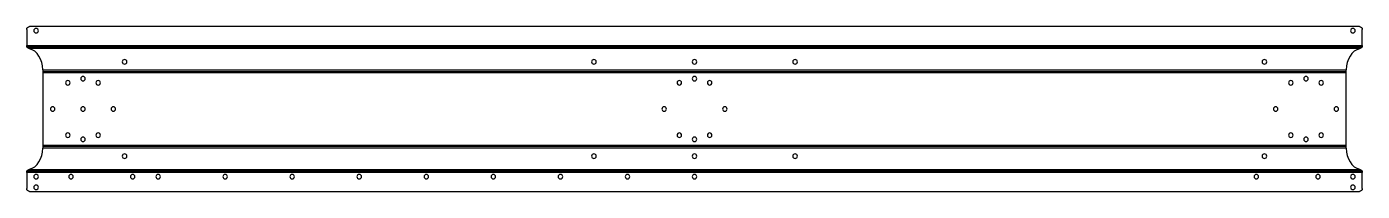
# Model space of a CAD drawing. Header units: millimetres. Extents: x -2 to 994, y 0 to 123.
import ezdxf

# ---------------------------------------------------------------- set-up
doc = ezdxf.new("R2010")
doc.units = ezdxf.units.MM

msp = doc.modelspace()

# ---------------------------------------------------------------- linework, layer by layer
at = {"layer": 'BEND'}
for p, q in [((-1.73, 107.92), (993.73, 107.92)), ((10, 89.65), (982, 89.65)), ((982, 33.39), (10, 33.39)), ((993.73, 15.13), (-1.73, 15.13))]:
    msp.add_line(p, q, dxfattribs=at)
at = {"layer": 'BEND_EXTENT'}
for p, q in [((-2, 109.05), (994, 109.05)), ((992.62, 106.79), (-0.62, 106.79)), ((10, 90.79), (982, 90.79)), ((982, 88.52), (10, 88.52)), ((10, 34.52), (982, 34.52)), ((982, 32.26), (10, 32.26)), ((994, 14), (-2, 14)), ((-0.62, 16.26), (992.62, 16.26))]:
    msp.add_line(p, q, dxfattribs=at)
at = {"layer": 'INTERIOR_PROFILES', "extrusion": (0, 0, -1)}
for centre in [(-5, 120.05), (-987, 120.05), (-71, 96.79), (-421, 96.79), (-496, 96.79), (-571, 96.79), (-921, 96.79), (-28.69, 81.12), (-40, 84.15), (-51.31, 81.12), (-484.69, 81.12), (-496, 84.15), (-507.31, 81.12), (-940.69, 81.12), (-952, 84.15), (-963.31, 81.12), (-17.37, 61.52), (-40, 61.52), (-62.63, 61.52), (-473.37, 61.52), (-518.63, 61.52), (-929.37, 61.52), (-974.63, 61.52), (-28.69, 41.93), (-40, 38.9), (-51.31, 41.93), (-484.69, 41.93), (-496, 38.9), (-507.31, 41.93), (-940.69, 41.93), (-952, 38.9), (-963.31, 41.93), (-71, 26.26), (-421, 26.26), (-496, 26.26), (-571, 26.26), (-921, 26.26), (-5, 11), (-31, 11), (-77, 11), (-96, 11), (-146, 11), (-196, 11), (-246, 11), (-296, 11), (-346, 11), (-396, 11), (-446, 11), (-496, 11), (-915, 11), (-961, 11), (-987, 11), (-5, 3), (-987, 3)]:
    msp.add_circle(centre, 1.7, dxfattribs=at)
at = {"layer": 'OUTER_PROFILES'}
for p, q in [((-2, 121.05), (-2, 109.05)), ((992, 123.05), (0, 123.05)), ((994, 109.05), (994, 121.05)), ((10, 90.79), (10, 32.26)), ((982, 32.26), (982, 90.79)), ((-2, 14), (-2, 2)), ((994, 2), (994, 14)), ((0, 0), (992, 0))]:
    msp.add_line(p, q, dxfattribs=at)
at = {"layer": 'OUTER_PROFILES', "extrusion": (0, 0, -1)}
for centre, radius, start, end in [((0, 121.05), 2, 0, 90), ((-992, 121.05), 2, 90, 180), ((-0.54, 109.05), 2.54, 282.62671, 360), ((-991.46, 109.05), 2.54, 180, 257.37329), ((-0.54, 14), 2.54, 0, 77.37329), ((-991.46, 14), 2.54, 102.62671, 180), ((0, 2), 2, 270, 360), ((-992, 2), 2, 180, 270)]:
    msp.add_arc(centre, radius, start, end, dxfattribs=at)
at = {"layer": 'OUTER_PROFILES'}
for centre, major_axis, start_param, end_param in [((-2, 90.79), (0, 16), 4.712389, 6.116728), ((994, 90.79), (0, -16), 3.30805, 4.712389), ((-2, 32.26), (0, -16), 0.166457, 1.570796), ((994, 32.26), (0, 16), 1.570796, 2.975135)]:
    msp.add_ellipse(centre, major_axis=major_axis, ratio=0.75, start_param=start_param, end_param=end_param, dxfattribs=at)

doc.saveas('drawing.dxf')
